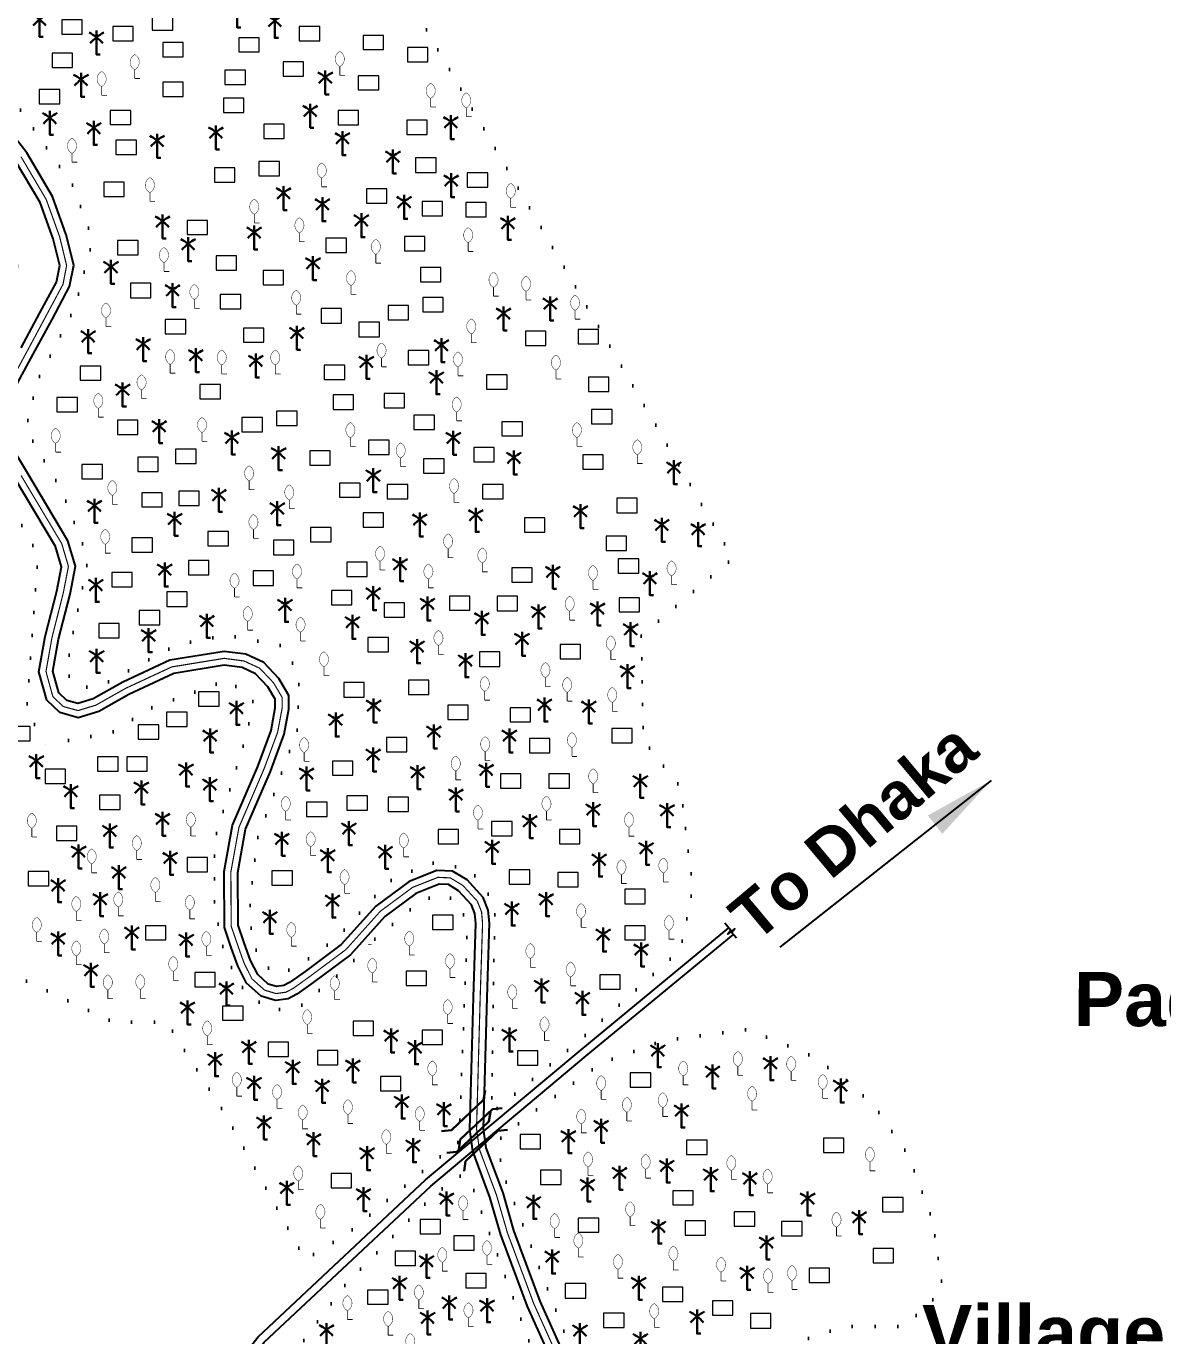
# Model space of a CAD drawing. Header units: millimetres. Extents: x 103 to 27816, y -170541 to -48.
# Drawn here: x 23545 to 24542, y -168730 to -167582 of the extents above; entities that cross this region are included whole.
import ezdxf

# ---------------------------------------------------------------- set-up
doc = ezdxf.new("R2010")
doc.units = ezdxf.units.MM
doc.header["$MEASUREMENT"] = 0
doc.linetypes.add('CENTERX2', pattern=[4, 2.5, -0.5, 0.5, -0.5])
doc.linetypes.add('DOT2', pattern=[0.125, 0, -0.125])
for name, color, linetype, lineweight in [('Bridge or Culvert', 7, 'Continuous', 25), ('HOUSE', 144, 'Continuous', 18), ('PUCCA ROAD', 1, 'Continuous', 30)]:
    doc.layers.add(name, color=color, linetype=linetype, lineweight=lineweight)
for name, color, linetype in [('Home Stead', 151, 'Continuous'), ('Khal', 4, 'Continuous'), ('TEXT', 5, 'Continuous'), ('Trees', 77, 'Continuous')]:
    doc.layers.add(name, color=color, linetype=linetype)
doc.styles.get("Standard").update_dxf_attribs({"font": 'arial.ttf'})
doc.styles.add('sum', font='arialbd.ttf')
doc.dimstyles.get("Standard").update_dxf_attribs({"dimtxt": 0.18, "dimasz": 0.18, "dimexe": 0.18, "dimexo": 0.0625, "dimgap": 0.09, "dimtad": 0, "dimtih": 1, "dimtoh": 1, "dimdec": 4, "dimzin": 0, "dimdsep": 46, "dimtxsty": 'Standard', "dimblk": 'DATUMBLANK', "dimcen": 0.09, "dimadec": 0, "dimazin": 0, "dimtfac": 1, "dimtdec": 4, "dimtofl": 0, "dimtmove": 0, "dimatfit": 3, "dimfxl": 1, "dimtolj": 1, "dimtzin": 0, "dimarcsym": 0})

# ---------------------------------------------------------------- blocks, each defined once
blk = doc.blocks.new('A$C7FEE66E4')
at = {"layer": 'Trees', "linetype": 'Continuous', "const_width": 0.000142}
blk.add_lwpolyline([(0, 0.00001, 0.606435), (0, 0.00493, 0.606435)], format="xyb", close=True, dxfattribs=at)
at = {"layer": 'Trees', "linetype": 'Continuous', "const_width": 0.000252}
for points in [[(0, 0.00001), (0, -0.00287)], [(0, -0.00287), (0.00172, -0.00287)]]:
    blk.add_lwpolyline(points, dxfattribs=at)
blk = doc.blocks.new('A$C01DB3217')
at = {"layer": 'Trees', "color": 1, "lineweight": 30}
blk.add_lwpolyline([(0, 0.0028), (0, -0.00714), (0.00154, -0.00714)], dxfattribs=at)
for centre, start, end in [((-0.01201, -0.01535), 41.2491, 62.6782), ((0.01201, -0.01535), 117.3218, 138.7509)]:
    blk.add_arc(centre, 0.01949, start, end, dxfattribs=at)
blk = doc.blocks.new('_DatumBlank')
at = {"color": 0, "linetype": 'ByBlock', "lineweight": -2}
for p, q in [((0, 0.577), (-1, 0)), ((0, -0.577), (0, 0.577)), ((-1, 0), (0, -0.577))]:
    blk.add_line(p, q, dxfattribs=at)
blk = doc.blocks.new('A$C3B865840')
at = {"layer": 'Bridge or Culvert', "color": 7, "linetype": 'Continuous', "lineweight": 30}
for points in [[(0, 43.6), (13.8, 33.1), (91.3, 33.3), (105, 44.2)], [(0.2, 0), (13.9, 10.6), (91.4, 10.9), (105.2, 0.2)]]:
    blk.add_lwpolyline(points, dxfattribs=at)

msp = doc.modelspace()

# ---------------------------------------------------------------- linework, layer by layer
at = {"layer": 'Home Stead', "color": 7, "linetype": 'DOT2', "lineweight": 50, "ltscale": 159.474072, "flags": 128}
msp.add_lwpolyline([(23684.8, -167221.7), (24164.8, -168049), (24151.4, -168059.7), (24084.3, -168116.9), (24086.1, -168208.5), (24118.7, -168249.5), (24129.6, -168338.4), (24118.5, -168392.2), (24030.1, -168471.7), (23953, -168535.3), (23956, -168351.5), (23934, -168321.1), (23899.8, -168315.8), (23862.5, -168332.4), (23817.3, -168381.9), (23785.3, -168405.2), (23767.7, -168413.5), (23752.7, -168405.5), (23743.1, -168384.9), (23741.1, -168349.7), (23748.1, -168293.8), (23782.6, -168200.3), (23784.4, -168152), (23770.7, -168125.8), (23720.6, -168116.2), (23677, -168124.6), (23610, -168160.9), (23591.3, -168162.1), (23579.8, -168148.9), (23585.4, -168118.7), (23599.4, -168049.3), (23576.8, -167990.5), (23544.7, -167935.9), (23554.7, -167893.4), (23588, -167828.7), (23603.3, -167769.7), (23586.4, -167722.6), (23510.3, -167612.8), (23493.3, -167527.7), (23471.8, -167451.3), (23467.3, -167375.9), (23484.6, -167349), (23605.3, -167269.8)], close=True, dxfattribs=at)
for points in [[(23850.8, -168382.6), (23892.8, -168347.9), (23912.1, -168343.6), (23927.2, -168353.7), (23931.5, -168382.6), (23924.5, -168559.9), (23826.7, -168640.8), (23789.6, -168663.6), (23751.3, -168594.1), (23719.4, -168536.1), (23688.8, -168487.9), (23668.3, -168455.6), (23622.1, -168455.6), (23571.1, -168431.7), (23529.4, -168412.2), (23479.2, -168381.4), (23449.5, -168381.9), (23300.1, -168368.4), (23270, -168313.4), (23270, -168274.1), (23328.9, -168087), (23322.1, -167953.3), (23266.1, -167841.5), (23210.2, -167687), (23170.5, -167574.2), (23209.4, -167523.5), (23307.4, -167468.5), (23356.2, -167428.7), (23382.3, -167437.2), (23414.6, -167484.8), (23440.4, -167549.3), (23440.4, -167620.5), (23481.9, -167680.3), (23515.8, -167718.6), (23539.4, -167799.2), (23517.3, -167859.7), (23504.9, -167935.8), (23521.3, -167983), (23555.4, -168046.1), (23549.5, -168125.6), (23545.3, -168182.7), (23562.4, -168211.8), (23619.5, -168202), (23654, -168180.3), (23689, -168167.5), (23722.3, -168155.3), (23743.8, -168173.9), (23739.3, -168200.5), (23710.2, -168296), (23710.2, -168353.6), (23718.9, -168397), (23738.7, -168431.7), (23761.4, -168445.4), (23785.6, -168441.4), (23824.6, -168409.2), (23850.8, -168382.6)], [(24587.7, -168980.5), (24556, -169054.6), (24541.7, -169101), (24541.7, -169122.9), (24528.3, -169127.8), (24479.2, -169134.9), (24450.9, -169129.8), (24416.4, -169092.4), (24398.9, -169069.4), (24384.8, -169061.1), (24364.2, -169056.4), (24327.2, -169074.9), (24303.3, -169094.3), (24280.5, -169112.9), (24261.1, -169116.6), (24237.5, -169107.3), (24174.8, -169057.4), (24135.3, -169020.5), (24052.2, -168982), (24029.5, -168954.8), (24040.8, -168860.9), (24040.8, -168800.6), (24018.2, -168730.9), (23961.4, -168583.7), (23959.9, -168558), (23987.6, -168535.9), (24049.5, -168491.2), (24103.4, -168471.8), (24177.4, -168461.8), (24230, -168483.1), (24269.5, -168510), (24291.5, -168533.2), (24317.8, -168570.8), (24339.8, -168629.1), (24348.6, -168690.3), (24315.5, -168722.4), (24261.4, -168722.4), (24199.2, -168743.4), (24183.2, -168774.5), (24195.2, -168810.6), (24212.3, -168861.7), (24227.3, -168873.7), (24311.5, -168877.7), (24361.7, -168865.7), (24404.8, -168875.7), (24411.8, -168926.8), (24417.3, -168979.7), (24434.9, -168993.7), (24462.3, -168993.7), (24491.8, -168976.9), (24534, -168966.3), (24573.4, -168963.5), (24587.7, -168980.5)], [(24100.3, -169063.3), (24046.4, -169121.5), (23966.9, -169103), (23929.8, -169062.4), (23900.7, -168983), (23844.2, -168917.7), (23815.9, -168872.7), (23797.3, -168780), (23788.5, -168734.1), (23825.3, -168685), (23898.3, -168611.3), (23923.6, -168590), (23933.3, -168591.8), (23954, -168648), (24003.3, -168783), (24010.7, -168848.3), (24003.8, -168930.3), (24003.8, -168964), (24018.7, -168989), (24081.1, -169031.8), (24100.3, -169063.3)]]:
    msp.add_lwpolyline(points, dxfattribs=at)
at = {"layer": 'HOUSE'}
for points in [[(23655.6, -167585.8), (23673.5, -167585.8), (23673.5, -167573.3), (23655.6, -167573.3), (23655.6, -167585.8)], [(23576.3, -167589.4), (23594.2, -167589.4), (23594.2, -167576.8), (23576.3, -167576.8), (23576.3, -167589.4)], [(23620.9, -167595), (23638.8, -167595), (23638.8, -167582.5), (23620.9, -167582.5), (23620.9, -167595)], [(23784.5, -167595), (23802.4, -167595), (23802.4, -167582.5), (23784.5, -167582.5), (23784.5, -167595)], [(23664.8, -167609.2), (23682.7, -167609.2), (23682.7, -167596.6), (23664.8, -167596.6), (23664.8, -167609.2)], [(23731.4, -167604.9), (23749.3, -167604.9), (23749.3, -167592.4), (23731.4, -167592.4), (23731.4, -167604.9)], [(23840.4, -167602.8), (23858.4, -167602.8), (23858.4, -167590.3), (23840.4, -167590.3), (23840.4, -167602.8)], [(23567.8, -167618.4), (23585.7, -167618.4), (23585.7, -167605.8), (23567.8, -167605.8), (23567.8, -167618.4)], [(23879.4, -167613.4), (23897.3, -167613.4), (23897.3, -167600.9), (23879.4, -167600.9), (23879.4, -167613.4)], [(23770.3, -167626.2), (23788.3, -167626.2), (23788.3, -167613.6), (23770.3, -167613.6), (23770.3, -167626.2)], [(23719.3, -167633.3), (23737.3, -167633.3), (23737.3, -167620.7), (23719.3, -167620.7), (23719.3, -167633.3)], [(23836.2, -167638.2), (23854.1, -167638.2), (23854.1, -167625.7), (23836.2, -167625.7), (23836.2, -167638.2)], [(23556.4, -167650.2), (23574.4, -167650.2), (23574.4, -167637.7), (23556.4, -167637.7), (23556.4, -167650.2)], [(23664.8, -167643.9), (23682.7, -167643.9), (23682.7, -167631.3), (23664.8, -167631.3), (23664.8, -167643.9)], [(23717.9, -167658), (23735.8, -167658), (23735.8, -167645.5), (23717.9, -167645.5), (23717.9, -167658)], [(23618.8, -167668.6), (23636.7, -167668.6), (23636.7, -167656.1), (23618.8, -167656.1), (23618.8, -167668.6)], [(23818.5, -167668.8), (23836.4, -167668.8), (23836.4, -167656.2), (23818.5, -167656.2), (23818.5, -167668.8)], [(23878.7, -167677.1), (23896.6, -167677.1), (23896.6, -167664.6), (23878.7, -167664.6), (23878.7, -167677.1)], [(23753.4, -167680.8), (23771.3, -167680.8), (23771.3, -167668.3), (23753.4, -167668.3), (23753.4, -167680.8)], [(23623.7, -167694.8), (23641.7, -167694.8), (23641.7, -167682.3), (23623.7, -167682.3), (23623.7, -167694.8)], [(23886.5, -167710.4), (23904.4, -167710.4), (23904.4, -167697.8), (23886.5, -167697.8), (23886.5, -167710.4)], [(23710.2, -167719), (23728.1, -167719), (23728.1, -167706.5), (23710.2, -167706.5), (23710.2, -167719)], [(23749.1, -167713.4), (23767, -167713.4), (23767, -167700.8), (23749.1, -167700.8), (23749.1, -167713.4)], [(23931.8, -167723.3), (23949.8, -167723.3), (23949.8, -167710.7), (23931.8, -167710.7), (23931.8, -167723.3)], [(23613.1, -167731.6), (23631, -167731.6), (23631, -167719.1), (23613.1, -167719.1), (23613.1, -167731.6)], [(23843.3, -167737.4), (23861.2, -167737.4), (23861.2, -167724.9), (23843.3, -167724.9), (23843.3, -167737.4)], [(23892.1, -167748.6), (23910.1, -167748.6), (23910.1, -167736.1), (23892.1, -167736.1), (23892.1, -167748.6)], [(23930.4, -167749.5), (23948.3, -167749.5), (23948.3, -167736.9), (23930.4, -167736.9), (23930.4, -167749.5)], [(23686.1, -167765), (23704, -167765), (23704, -167752.5), (23686.1, -167752.5), (23686.1, -167765)], [(23807.9, -167780.6), (23825.8, -167780.6), (23825.8, -167768.1), (23807.9, -167768.1), (23807.9, -167780.6)], [(23876.6, -167779.2), (23894.5, -167779.2), (23894.5, -167766.7), (23876.6, -167766.7), (23876.6, -167779.2)], [(23625.2, -167782.7), (23643.1, -167782.7), (23643.1, -167770.2), (23625.2, -167770.2), (23625.2, -167782.7)], [(23711.6, -167796.2), (23729.5, -167796.2), (23729.5, -167783.6), (23711.6, -167783.6), (23711.6, -167796.2)], [(23752.7, -167808.9), (23770.6, -167808.9), (23770.6, -167796.4), (23752.7, -167796.4), (23752.7, -167808.9)], [(23890.7, -167806.4), (23908.6, -167806.4), (23908.6, -167793.8), (23890.7, -167793.8), (23890.7, -167806.4)], [(23636.5, -167820.3), (23654.4, -167820.3), (23654.4, -167807.7), (23636.5, -167807.7), (23636.5, -167820.3)], [(23715.1, -167830.2), (23733.1, -167830.2), (23733.1, -167817.6), (23715.1, -167817.6), (23715.1, -167830.2)], [(23892.8, -167832.6), (23910.7, -167832.6), (23910.7, -167820), (23892.8, -167820), (23892.8, -167832.6)], [(23803.6, -167842.5), (23821.5, -167842.5), (23821.5, -167829.9), (23803.6, -167829.9), (23803.6, -167842.5)], [(23862.3, -167839.6), (23880.3, -167839.6), (23880.3, -167827.1), (23862.3, -167827.1), (23862.3, -167839.6)], [(23667, -167852.1), (23684.9, -167852.1), (23684.9, -167839.5), (23667, -167839.5), (23667, -167852.1)], [(23735.6, -167859.4), (23753.5, -167859.4), (23753.5, -167846.9), (23735.6, -167846.9), (23735.6, -167859.4)], [(23836.8, -167854.5), (23854.8, -167854.5), (23854.8, -167841.9), (23836.8, -167841.9), (23836.8, -167854.5)], [(24028.9, -167860.8), (24046.8, -167860.8), (24046.8, -167848.2), (24028.9, -167848.2), (24028.9, -167860.8)], [(23982.9, -167862.2), (24000.8, -167862.2), (24000.8, -167849.6), (23982.9, -167849.6), (23982.9, -167862.2)], [(23880, -167879.3), (23898, -167879.3), (23898, -167866.7), (23880, -167866.7), (23880, -167879.3)], [(23592.5, -167892.7), (23610.4, -167892.7), (23610.4, -167880.2), (23592.5, -167880.2), (23592.5, -167892.7)], [(23806.4, -167892), (23824.3, -167892), (23824.3, -167879.4), (23806.4, -167879.4), (23806.4, -167892)], [(23948.7, -167900.5), (23966.7, -167900.5), (23966.7, -167887.9), (23948.7, -167887.9), (23948.7, -167900.5)], [(24038, -167902.6), (24055.9, -167902.6), (24055.9, -167890.1), (24038, -167890.1), (24038, -167902.6)], [(23697.3, -167909), (23715.3, -167909), (23715.3, -167896.4), (23697.3, -167896.4), (23697.3, -167909)], [(23814.2, -167918.2), (23832.1, -167918.2), (23832.1, -167905.6), (23814.2, -167905.6), (23814.2, -167918.2)], [(23858.8, -167916.8), (23876.7, -167916.8), (23876.7, -167904.2), (23858.8, -167904.2), (23858.8, -167916.8)], [(23572, -167920.3), (23589.9, -167920.3), (23589.9, -167907.8), (23572, -167907.8), (23572, -167920.3)], [(23625.1, -167940.1), (23643, -167940.1), (23643, -167927.6), (23625.1, -167927.6), (23625.1, -167940.1)], [(23734.2, -167938), (23752.1, -167938), (23752.1, -167925.4), (23734.2, -167925.4), (23734.2, -167938)], [(23764.6, -167932.3), (23782.5, -167932.3), (23782.5, -167919.8), (23764.6, -167919.8), (23764.6, -167932.3)], [(23885, -167935.9), (23902.9, -167935.9), (23902.9, -167923.3), (23885, -167923.3), (23885, -167935.9)], [(23962.2, -167941.5), (23980.1, -167941.5), (23980.1, -167929), (23962.2, -167929), (23962.2, -167941.5)], [(24040.8, -167930.9), (24058.7, -167930.9), (24058.7, -167918.4), (24040.8, -167918.4), (24040.8, -167930.9)], [(23845.3, -167957.8), (23863.3, -167957.8), (23863.3, -167945.3), (23845.3, -167945.3), (23845.3, -167957.8)], [(23937.4, -167964.2), (23955.3, -167964.2), (23955.3, -167951.6), (23937.4, -167951.6), (23937.4, -167964.2)], [(23642.8, -167972.7), (23660.7, -167972.7), (23660.7, -167960.1), (23642.8, -167960.1), (23642.8, -167972.7)], [(23676.1, -167965.6), (23694, -167965.6), (23694, -167953.1), (23676.1, -167953.1), (23676.1, -167965.6)], [(23793.6, -167967), (23811.6, -167967), (23811.6, -167954.5), (23793.6, -167954.5), (23793.6, -167967)], [(23893.5, -167974.1), (23911.4, -167974.1), (23911.4, -167961.5), (23893.5, -167961.5), (23893.5, -167974.1)], [(24033, -167970.6), (24050.9, -167970.6), (24050.9, -167958), (24033, -167958), (24033, -167970.6)], [(23593.9, -167979), (23611.9, -167979), (23611.9, -167966.5), (23593.9, -167966.5), (23593.9, -167979)], [(23819.8, -167995.3), (23837.8, -167995.3), (23837.8, -167982.8), (23819.8, -167982.8), (23819.8, -167995.3)], [(23861.6, -167996.7), (23879.6, -167996.7), (23879.6, -167984.2), (23861.6, -167984.2), (23861.6, -167996.7)], [(23945.2, -167996.7), (23963.1, -167996.7), (23963.1, -167984.2), (23945.2, -167984.2), (23945.2, -167996.7)], [(23646.3, -168003.8), (23664.3, -168003.8), (23664.3, -167991.3), (23646.3, -167991.3), (23646.3, -168003.8)], [(23678.9, -168002.4), (23696.8, -168002.4), (23696.8, -167989.9), (23678.9, -167989.9), (23678.9, -168002.4)], [(24062.8, -168008.8), (24080.7, -168008.8), (24080.7, -167996.2), (24062.8, -167996.2), (24062.8, -168008.8)], [(23840.4, -168021.5), (23858.3, -168021.5), (23858.3, -168009), (23840.4, -168009), (23840.4, -168021.5)], [(23982, -168025.8), (23999.9, -168025.8), (23999.9, -168013.2), (23982, -168013.2), (23982, -168025.8)], [(23637.8, -168043.5), (23655.8, -168043.5), (23655.8, -168030.9), (23637.8, -168030.9), (23637.8, -168043.5)], [(23704.4, -168037.8), (23722.3, -168037.8), (23722.3, -168025.2), (23704.4, -168025.2), (23704.4, -168037.8)], [(23761.8, -168045.6), (23779.7, -168045.6), (23779.7, -168033), (23761.8, -168033), (23761.8, -168045.6)], [(23794.3, -168034.3), (23812.3, -168034.3), (23812.3, -168021.7), (23794.3, -168021.7), (23794.3, -168034.3)], [(24053.5, -168042), (24071.5, -168042), (24071.5, -168029.5), (24053.5, -168029.5), (24053.5, -168042)], [(23687.4, -168063.3), (23705.3, -168063.3), (23705.3, -168050.7), (23687.4, -168050.7), (23687.4, -168063.3)], [(23826.2, -168064.7), (23844.1, -168064.7), (23844.1, -168052.1), (23826.2, -168052.1), (23826.2, -168064.7)], [(24064.2, -168061.9), (24082.1, -168061.9), (24082.1, -168049.3), (24064.2, -168049.3), (24064.2, -168061.9)], [(23620.1, -168073.9), (23638.1, -168073.9), (23638.1, -168061.3), (23620.1, -168061.3), (23620.1, -168073.9)], [(23744.1, -168072.5), (23762, -168072.5), (23762, -168059.9), (23744.1, -168059.9), (23744.1, -168072.5)], [(23970.7, -168069.6), (23988.6, -168069.6), (23988.6, -168057.1), (23970.7, -168057.1), (23970.7, -168069.6)], [(23668.3, -168090.9), (23686.2, -168090.9), (23686.2, -168078.3), (23668.3, -168078.3), (23668.3, -168090.9)], [(23812.8, -168089.5), (23830.7, -168089.5), (23830.7, -168076.9), (23812.8, -168076.9), (23812.8, -168089.5)], [(23858.9, -168100.3), (23876.8, -168100.3), (23876.8, -168087.8), (23858.9, -168087.8), (23858.9, -168100.3)], [(23916.2, -168094.4), (23934.1, -168094.4), (23934.1, -168081.9), (23916.2, -168081.9), (23916.2, -168094.4)], [(23958, -168094.7), (23975.9, -168094.7), (23975.9, -168082.1), (23958, -168082.1), (23958, -168094.7)], [(24064.9, -168095.8), (24082.8, -168095.8), (24082.8, -168083.3), (24064.9, -168083.3), (24064.9, -168095.8)], [(23644.2, -168107.1), (23662.1, -168107.1), (23662.1, -168094.6), (23644.2, -168094.6), (23644.2, -168107.1)], [(23608.8, -168118.5), (23626.7, -168118.5), (23626.7, -168105.9), (23608.8, -168105.9), (23608.8, -168118.5)], [(23844.7, -168130.7), (23862.6, -168130.7), (23862.6, -168118.2), (23844.7, -168118.2), (23844.7, -168130.7)], [(24013.2, -168136.9), (24031.1, -168136.9), (24031.1, -168124.3), (24013.2, -168124.3), (24013.2, -168136.9)], [(23942.4, -168143.5), (23960.4, -168143.5), (23960.4, -168130.9), (23942.4, -168130.9), (23942.4, -168143.5)], [(23823.5, -168170.4), (23841.4, -168170.4), (23841.4, -168157.8), (23823.5, -168157.8), (23823.5, -168170.4)], [(23880.1, -168168.3), (23898, -168168.3), (23898, -168155.7), (23880.1, -168155.7), (23880.1, -168168.3)], [(23696.2, -168178.3), (23714.1, -168178.3), (23714.1, -168165.8), (23696.2, -168165.8), (23696.2, -168178.3)], [(23914.8, -168190.2), (23932.7, -168190.2), (23932.7, -168177.6), (23914.8, -168177.6), (23914.8, -168190.2)], [(23969.3, -168192.3), (23987.3, -168192.3), (23987.3, -168179.8), (23969.3, -168179.8), (23969.3, -168192.3)], [(23668.1, -168196.3), (23686.1, -168196.3), (23686.1, -168183.7), (23668.1, -168183.7), (23668.1, -168196.3)], [(23530.6, -168208.7), (23548.6, -168208.7), (23548.6, -168196.1), (23530.6, -168196.1), (23530.6, -168208.7)], [(23643.3, -168207.4), (23661.3, -168207.4), (23661.3, -168194.8), (23643.3, -168194.8), (23643.3, -168207.4)], [(24058.5, -168210.5), (24076.4, -168210.5), (24076.4, -168197.9), (24058.5, -168197.9), (24058.5, -168210.5)], [(23861, -168218.5), (23878.9, -168218.5), (23878.9, -168206), (23861, -168206), (23861, -168218.5)], [(23986.3, -168219.2), (24004.3, -168219.2), (24004.3, -168206.7), (23986.3, -168206.7), (23986.3, -168219.2)], [(23607.7, -168235.4), (23625.7, -168235.4), (23625.7, -168222.9), (23607.7, -168222.9), (23607.7, -168235.4)], [(23633.2, -168235.4), (23651.1, -168235.4), (23651.1, -168222.9), (23633.2, -168222.9), (23633.2, -168235.4)], [(23813.5, -168239), (23831.5, -168239), (23831.5, -168226.5), (23813.5, -168226.5), (23813.5, -168239)], [(23561.7, -168246.2), (23579.6, -168246.2), (23579.6, -168233.7), (23561.7, -168233.7), (23561.7, -168246.2)], [(23960.8, -168250.4), (23978.8, -168250.4), (23978.8, -168237.8), (23960.8, -168237.8), (23960.8, -168250.4)], [(24003.3, -168250.4), (24021.3, -168250.4), (24021.3, -168237.8), (24003.3, -168237.8), (24003.3, -168250.4)], [(23609.4, -168269), (23627.3, -168269), (23627.3, -168256.5), (23609.4, -168256.5), (23609.4, -168269)], [(23790.9, -168275.1), (23808.8, -168275.1), (23808.8, -168262.6), (23790.9, -168262.6), (23790.9, -168275.1)], [(23826.3, -168269.5), (23844.2, -168269.5), (23844.2, -168256.9), (23826.3, -168256.9), (23826.3, -168269.5)], [(23862.4, -168270.9), (23880.3, -168270.9), (23880.3, -168258.3), (23862.4, -168258.3), (23862.4, -168270.9)], [(23571.5, -168296.1), (23589.4, -168296.1), (23589.4, -168283.6), (23571.5, -168283.6), (23571.5, -168296.1)], [(23953.1, -168292.1), (23971, -168292.1), (23971, -168279.6), (23953.1, -168279.6), (23953.1, -168292.1)], [(23906.3, -168299.2), (23924.2, -168299.2), (23924.2, -168286.6), (23906.3, -168286.6), (23906.3, -168299.2)], [(24012.5, -168299.2), (24030.5, -168299.2), (24030.5, -168286.6), (24012.5, -168286.6), (24012.5, -168299.2)], [(23686.1, -168323.7), (23704, -168323.7), (23704, -168311.1), (23686.1, -168311.1), (23686.1, -168323.7)], [(23546.8, -168336), (23564.8, -168336), (23564.8, -168323.4), (23546.8, -168323.4), (23546.8, -168336)], [(23760.4, -168335.3), (23778.4, -168335.3), (23778.4, -168322.7), (23760.4, -168322.7), (23760.4, -168335.3)], [(23968.6, -168334.6), (23986.6, -168334.6), (23986.6, -168322), (23968.6, -168322), (23968.6, -168334.6)], [(24011.1, -168336.7), (24029.1, -168336.7), (24029.1, -168324.1), (24011.1, -168324.1), (24011.1, -168336.7)], [(24069.9, -168351.6), (24087.8, -168351.6), (24087.8, -168339), (24069.9, -168339), (24069.9, -168351.6)], [(23901.4, -168374.1), (23919.3, -168374.1), (23919.3, -168361.6), (23901.4, -168361.6), (23901.4, -168374.1)], [(23649.6, -168383.4), (23667.5, -168383.4), (23667.5, -168370.9), (23649.6, -168370.9), (23649.6, -168383.4)], [(24069.9, -168383.4), (24087.8, -168383.4), (24087.8, -168370.9), (24069.9, -168370.9), (24069.9, -168383.4)], [(23878.1, -168423.3), (23896.1, -168423.3), (23896.1, -168410.7), (23878.1, -168410.7), (23878.1, -168423.3)], [(23692.8, -168424.6), (23710.7, -168424.6), (23710.7, -168412), (23692.8, -168412), (23692.8, -168424.6)], [(24048, -168426.6), (24065.9, -168426.6), (24065.9, -168414), (24048, -168414), (24048, -168426.6)], [(23717.3, -168453.8), (23735.3, -168453.8), (23735.3, -168441.3), (23717.3, -168441.3), (23717.3, -168453.8)], [(23831.6, -168467.1), (23849.6, -168467.1), (23849.6, -168454.5), (23831.6, -168454.5), (23831.6, -168467.1)], [(23892.1, -168475.1), (23910, -168475.1), (23910, -168462.5), (23892.1, -168462.5), (23892.1, -168475.1)], [(23757.2, -168485.7), (23775.1, -168485.7), (23775.1, -168473.1), (23757.2, -168473.1), (23757.2, -168485.7)], [(23800.4, -168493), (23818.3, -168493), (23818.3, -168480.4), (23800.4, -168480.4), (23800.4, -168493)], [(23975.7, -168493.1), (23993.6, -168493.1), (23993.6, -168480.5), (23975.7, -168480.5), (23975.7, -168493.1)], [(23855.6, -168515.6), (23873.5, -168515.6), (23873.5, -168503), (23855.6, -168503), (23855.6, -168515.6)], [(24074.7, -168512.5), (24092.6, -168512.5), (24092.6, -168500), (24074.7, -168500), (24074.7, -168512.5)], [(23978.1, -168566.5), (23996, -168566.5), (23996, -168554), (23978.1, -168554), (23978.1, -168566.5)], [(24124.1, -168571.5), (24142.1, -168571.5), (24142.1, -168558.9), (24124.1, -168558.9), (24124.1, -168571.5)], [(24244, -168569.8), (24261.9, -168569.8), (24261.9, -168557.2), (24244, -168557.2), (24244, -168569.8)], [(23812.4, -168600.6), (23830.3, -168600.6), (23830.3, -168588), (23812.4, -168588), (23812.4, -168600.6)], [(23996.1, -168597.7), (24014, -168597.7), (24014, -168585.2), (23996.1, -168585.2), (23996.1, -168597.7)], [(24111.9, -168615.7), (24129.8, -168615.7), (24129.8, -168603.2), (24111.9, -168603.2), (24111.9, -168615.7)], [(24295.9, -168621.7), (24313.9, -168621.7), (24313.9, -168609.1), (24295.9, -168609.1), (24295.9, -168621.7)], [(23890.5, -168641), (23908.4, -168641), (23908.4, -168628.5), (23890.5, -168628.5), (23890.5, -168641)], [(24029.1, -168639.7), (24047, -168639.7), (24047, -168627.2), (24029.1, -168627.2), (24029.1, -168639.7)], [(24122.7, -168642.1), (24140.6, -168642.1), (24140.6, -168629.6), (24122.7, -168629.6), (24122.7, -168642.1)], [(24165.9, -168634.3), (24183.9, -168634.3), (24183.9, -168621.8), (24165.9, -168621.8), (24165.9, -168634.3)], [(24207.3, -168642.7), (24225.3, -168642.7), (24225.3, -168630.2), (24207.3, -168630.2), (24207.3, -168642.7)], [(23919.9, -168655.3), (23937.8, -168655.3), (23937.8, -168642.8), (23919.9, -168642.8), (23919.9, -168655.3)], [(23868.6, -168668.9), (23886.5, -168668.9), (23886.5, -168656.3), (23868.6, -168656.3), (23868.6, -168668.9)], [(24287.6, -168666.5), (24305.5, -168666.5), (24305.5, -168653.9), (24287.6, -168653.9), (24287.6, -168666.5)], [(23930.4, -168688.5), (23948.4, -168688.5), (23948.4, -168675.9), (23930.4, -168675.9), (23930.4, -168688.5)], [(24231.6, -168683.6), (24249.5, -168683.6), (24249.5, -168671), (24231.6, -168671), (24231.6, -168683.6)], [(24017.7, -168697.3), (24035.6, -168697.3), (24035.6, -168684.7), (24017.7, -168684.7), (24017.7, -168697.3)], [(23844.4, -168702.8), (23862.4, -168702.8), (23862.4, -168690.3), (23844.4, -168690.3), (23844.4, -168702.8)], [(24102.9, -168700.3), (24120.8, -168700.3), (24120.8, -168687.7), (24102.9, -168687.7), (24102.9, -168700.3)], [(24051.3, -168723.1), (24069.2, -168723.1), (24069.2, -168710.5), (24051.3, -168710.5), (24051.3, -168723.1)], [(24146.7, -168712.3), (24164.7, -168712.3), (24164.7, -168699.7), (24146.7, -168699.7), (24146.7, -168712.3)], [(24180, -168723.6), (24198, -168723.6), (24198, -168711), (24180, -168711), (24180, -168723.6)]]:
    msp.add_lwpolyline(points, dxfattribs=at)
at = {"layer": 'Khal', "color": 3, "linetype": 'Continuous'}
for points in [[(23533.7, -167902.3), (23551.3, -167869.9), (23567.7, -167839.3), (23583, -167810.6), (23586.7, -167791.9), (23580.1, -167765.2), (23568.1, -167731.7), (23545.5, -167693.3), (23530.7, -167674)], [(23540.7, -167864.2), (23557.1, -167833.6), (23571.5, -167806.6), (23574.4, -167792.2), (23568.6, -167768.6), (23557.2, -167736.8), (23535.5, -167700)], [(24023.8, -168762.7), (23995.7, -168700), (23972.6, -168638), (23963.1, -168605.2), (23948.3, -168565.5), (23945.9, -168548.7), (23949.1, -168433.7), (23951.2, -168368.6), (23950.2, -168357.4), (23945.8, -168346.2), (23931.6, -168330.8), (23918.7, -168323), (23905.1, -168322.5), (23880.9, -168332), (23851.5, -168353.7), (23821.3, -168387.4), (23789.7, -168411), (23775.9, -168420.7), (23770.9, -168423.4), (23764.6, -168424.2), (23757.1, -168422), (23748, -168413.8), (23741.7, -168401.3), (23736.2, -168386), (23730.8, -168370.4), (23730.5, -168324.3), (23737.4, -168286.3), (23759.2, -168235.6), (23771.3, -168202.9), (23775.4, -168181.1), (23775.4, -168169), (23766.7, -168154.2), (23753.3, -168140.1), (23737.7, -168132.9), (23718.5, -168130.4), (23670.9, -168138.2), (23629.7, -168157.4), (23603.8, -168172), (23590.4, -168176.1), (23580.6, -168173.4), (23573.8, -168166.8), (23568.5, -168147.7), (23573.4, -168119.8), (23583.5, -168080.3), (23588.2, -168055.6), (23581.7, -168033.4), (23545.7, -167973.1), (23532.5, -167951)], [(24012.7, -168767.1), (23984.5, -168704.6), (23961.2, -168641.8), (23951.7, -168608.9), (23936.6, -168568.5), (23933.9, -168549.4), (23937.1, -168433.4), (23939.2, -168368.9), (23938.4, -168360.2), (23935.5, -168352.7), (23924, -168340.2), (23915.2, -168334.9), (23907.2, -168334.6), (23886.8, -168342.6), (23859.6, -168362.7), (23829.5, -168396.3), (23796.8, -168420.7), (23782.2, -168431), (23774.6, -168435), (23763.6, -168436.5), (23751.1, -168432.8), (23738.3, -168421.3), (23730.6, -168406), (23724.8, -168390), (23718.9, -168372.4), (23718.5, -168323.3), (23725.8, -168282.8), (23748.1, -168231.2), (23759.7, -168199.7), (23763.4, -168180), (23763.4, -168172.3), (23757, -168161.5), (23746.2, -168150.1), (23734.3, -168144.6), (23718.7, -168142.5), (23674.4, -168149.8), (23635.1, -168168.1), (23608.6, -168183), (23590.6, -168188.6), (23574.5, -168184.1), (23563.1, -168173.2), (23556.2, -168148.2), (23561.7, -168117.3), (23571.8, -168077.7), (23575.9, -168056.2), (23570.6, -168038.3), (23535.4, -167979.2)]]:
    msp.add_lwpolyline(points, dxfattribs=at)
at = {"layer": 'Khal', "color": 7, "linetype": 'CENTERX2', "lineweight": 30, "ltscale": 5, "const_width": 1.01}
for points in [[(23528.3, -167899.7), (23546, -167867), (23562.4, -167836.4), (23577.3, -167808.6), (23580.5, -167792.1), (23574.4, -167766.9), (23562.6, -167734.2), (23540.5, -167696.7)], [(24018.3, -168764.9), (23990.1, -168702.3), (23966.9, -168639.9), (23957.4, -168607.1), (23942.4, -168567), (23939.9, -168549.1), (23943.1, -168433.5), (23945.2, -168368.8), (23944.3, -168358.8), (23940.6, -168349.4), (23927.8, -168335.5), (23917, -168329), (23906.1, -168328.5), (23883.8, -168337.3), (23855.6, -168358.2), (23825.4, -168391.8), (23793.2, -168415.8), (23779.1, -168425.9), (23772.8, -168429.2), (23764.1, -168430.4), (23754.1, -168427.4), (23743.1, -168417.6), (23736.1, -168403.7), (23730.5, -168388), (23724.8, -168371.4), (23724.5, -168323.8), (23731.6, -168284.6), (23753.6, -168233.4), (23765.5, -168201.3), (23769.4, -168180.5), (23769.4, -168170.7), (23761.9, -168157.9), (23749.7, -168145.1), (23736, -168138.8), (23718.6, -168136.5), (23672.7, -168144), (23632.4, -168162.7), (23606.2, -168177.5), (23590.5, -168182.3), (23577.5, -168178.7), (23568.4, -168170), (23562.4, -168148), (23567.6, -168118.6), (23577.6, -168079), (23582.1, -168055.9), (23576.2, -168035.9), (23540.5, -167976.1)]]:
    msp.add_lwpolyline(points, dxfattribs=at)
at = {"layer": 'PUCCA ROAD', "lineweight": 25}
for points in [[(23541.2, -169037.8), (23583.2, -168939.4), (23748.5, -168731.4), (23895.2, -168593.8), (24031.6, -168479.6), (24161.2, -168372.8)], [(24157.7, -168368.4), (24162.9, -168374.9), (24160.3, -168378.3), (24166.4, -168373.5), (24163.7, -168376.9), (24167.7, -168381.4)], [(23547.5, -169041), (23589.3, -168943), (23753.6, -168736.1), (23899.8, -168599.1), (24036, -168485), (24165.2, -168378.6)]]:
    msp.add_lwpolyline(points, dxfattribs=at)

# ---------------------------------------------------------------- block references
at = {"layer": 'Khal', "lineweight": 25, "ltscale": 0.1, "xscale": 0.5000000000112466, "yscale": 0.500000000003638, "zscale": 0.5, "rotation": 223.0757861291216}
for p in [(23947.6, -168515), (23952.2, -168534)]:
    msp.add_blockref('A$C3B865840', p, dxfattribs=at)
at = {"layer": 'Trees', "ltscale": 0.1, "xscale": 2116.853959373475, "yscale": 2116.853959373471, "zscale": 2116.853959373464}
for p in [(23729.9, -167568.2), (23556.8, -167576.4), (23763, -167577.4), (23606.7, -167592), (23593.1, -167629), (23807.3, -167627), (23794.1, -167656.2), (23565.8, -167662.5), (23604.3, -167671.3), (23917.3, -167666.1), (23659.8, -167682.5), (23711.4, -167675.2), (23822.3, -167680.1), (23866.6, -167696.3), (23917.7, -167717.2), (23770.7, -167728.4), (23804.8, -167738.1), (23876.4, -167736.1), (23664.6, -167753.2), (23744.9, -167762.9), (23838.9, -167752.2), (23967.4, -167754.6), (23687, -167773.1), (23619.4, -167793.1), (23796.5, -167789.7), (23673.4, -167813.5), (24004.5, -167825.2), (23963.6, -167833.9), (23599.4, -167853.9), (23782.4, -167850.9), (23647.6, -167860.7), (23909.1, -167861.7), (23693.8, -167870.4), (23746.4, -167875.3), (23843.3, -167876.2), (23629.6, -167900.6), (23904.7, -167889.9), (23661.7, -167932.7), (23725.4, -167942.8), (23919.5, -167942.9), (23766.4, -167956.3), (23972.6, -167960.3), (24112.9, -167968.8), (23849.4, -167975.8), (23714, -167993), (23604.9, -168002.5), (23675.2, -168013.9), (23765.2, -168004.7), (23890.1, -168014.5), (23939.2, -168010.6), (24031, -168007.2), (24102.3, -168019.2), (24134.2, -168022.9), (23666.5, -168058.4), (23872.8, -168053.7), (24006.8, -168060.3), (23606.1, -168071.9), (24091.9, -168066), (23849.3, -168079.2), (23772, -168089.4), (23896.9, -168088.3), (23994.2, -168095.3), (24046, -168092.5), (23703.5, -168103.4), (23831.1, -168104.4), (23944.5, -168100.9), (23652.4, -168116), (23979.8, -168119.1), (24075, -168110.7), (23887.8, -168125.7), (23606.8, -168134.2), (23930.2, -168138), (24072.2, -168147.4), (23999.4, -168176.8), (23729.4, -168179.8), (23849.7, -168177.6), (24038.3, -168178.5), (23816.4, -168189.9), (23706.3, -168203.9), (23902.5, -168200.4), (23968.7, -168203.9), (23849.3, -168220.6), (23553.9, -168226.3), (23685.2, -168233.6), (23948.4, -168233.9), (23790.9, -168237.1), (23888.2, -168236), (24083.5, -168243.8), (23584.1, -168252.6), (23646, -168249.4), (23706.1, -168246.7), (23921.8, -168255.6), (24042.2, -168268.6), (23664.6, -168276.9), (23986.5, -168279), (24106.9, -168269.3), (23618.3, -168287.3), (23828, -168285.3), (23769.2, -168294.4), (23953.6, -168301.5), (24088.7, -168302.5), (23591, -168305.5), (23671.2, -168311.1), (23809.4, -168308.8), (23859.8, -168306), (24047.4, -168312.7), (23626.3, -168323.8), (23573.1, -168335.2), (23610, -168347.3), (23813.6, -168348.6), (24000.9, -168347.3), (23970.8, -168355.7), (23758.7, -168363), (23573.1, -168381.8), (23637.7, -168376.7), (23685.4, -168382.9), (24050.9, -168378.4), (24084.2, -168391.4), (23601.8, -168409.5), (23720.6, -168425.7), (23997, -168423.2), (24032.7, -168434), (23686.4, -168442.3), (23865, -168466.9), (23968.7, -168466.2), (23740.3, -168476.9), (23886, -168477.3), (24098.8, -168479.9), (23710.6, -168487.8), (23778.7, -168494.5), (23831.5, -168493.1), (24197.6, -168491.2), (23744.8, -168508.3), (24146.8, -168498.5), (23804.6, -168511.1), (24259.2, -168510.8), (23874.3, -168524.9), (23911.3, -168531.4), (24119.6, -168532.7), (23753.5, -168543.2), (24020.4, -168555.1), (24049.2, -168546), (23797, -168557.7), (23884.3, -168563.2), (23843.9, -168570.1), (24065.3, -168587.3), (24106.7, -168581), (24145.2, -168588.6), (23773.5, -168600.4), (24037.2, -168597.7), (24179.6, -168592.1), (23840.8, -168606), (23913.5, -168609.7), (23989.8, -168612.9), (24230.2, -168609.7), (24099.4, -168634.5), (24275.4, -168626.2), (24194.2, -168648.3), (23896.1, -168664.6), (24006.2, -168660.7), (24177.1, -168674.9), (23872.4, -168683.9), (24082.1, -168683.7), (23916, -168701.1), (23949.1, -168703.5), (23897, -168714.3), (24133.2, -168713.4), (23808.4, -168725.2), (24030.6, -168725.4), (24083.6, -168733)]:
    msp.add_blockref('A$C01DB3217', p, dxfattribs=at)
at = {"layer": 'Trees', "linetype": 'DOT2', "ltscale": 0.2, "xscale": 2684.416169053271, "yscale": 2684.416169053275, "zscale": 2684.41616905327}
for p in [(23640.2, -167620.4), (23820, -167617.7), (23611.2, -167635.2), (23899.7, -167645.5), (23930.9, -167653.9), (23585.2, -167693.8), (23804.2, -167715.4), (23653.5, -167728.2), (23969.9, -167733.3), (23745, -167747.2), (23784.6, -167763.4), (23851.6, -167782.3), (23932.6, -167772.1), (23665.8, -167789.6), (23829.8, -167809.7), (23954.8, -167811.3), (23983.3, -167814.7), (23692.5, -167821.9), (23781.8, -167827), (23615, -167838.1), (24026.3, -167831.4), (23935.3, -167852.1), (23856.6, -167873.2), (23671.3, -167878.8), (23716.5, -167879.4), (23763.4, -167879.4), (23923.6, -167881.1), (24009.5, -167883.8), (23646.2, -167901.1), (23608.3, -167917.3), (23922.5, -167920.6), (23699.2, -167938.5), (23829.3, -167943), (24027.9, -167943), (23570.9, -167948), (23873.4, -167960.8), (24080.9, -167958), (23740.5, -167980.9), (23620.6, -167993.7), (23775.7, -167997.6), (23920.2, -167992), (23744.3, -168023.6), (23614.4, -168036.6), (23915, -168040.5), (23855.3, -168051.4), (23945, -168052.9), (23782.5, -168067), (23897.7, -168067), (24042, -168068.2), (24110.9, -168064.2), (23727.7, -168075.1), (24021.6, -168095.3), (23739.3, -168104.1), (23785.6, -168113.6), (23906.5, -168125.3), (24057.6, -168129.9), (23806.1, -168144), (24000.3, -168153.4), (23947.1, -168165.5), (24019.4, -168166.3), (24058.9, -168175.2), (23947.5, -168218.4), (24023.5, -168214.8), (23788.8, -168219.1), (23921.7, -168235.3), (24042.2, -168246.6), (23772.6, -168270.6), (24001.2, -168270.6), (23550, -168285.4), (23689.4, -168284.5), (23941.1, -168278.4), (24073.6, -168284.7), (23642, -168305.1), (23794.5, -168301.7), (23876.1, -168302.8), (23602.5, -168316.8), (24067, -168326.2), (24103.7, -168324.8), (23658.3, -168341.8), (23824.2, -168334.9), (23625.8, -168354.5), (23589, -168358.4), (23688.5, -168357.2), (24031.6, -168364.7), (23554.3, -168376.8), (24108.6, -168375), (23613.5, -168386.9), (23703, -168389.1), (23777.5, -168381.1), (23880.9, -168388.8), (23589, -168397.4), (23987.1, -168399.7), (23674, -168411), (23848.5, -168412.5), (23916.6, -168408.6), (24022.4, -168415.9), (23616.6, -168427.2), (23645.1, -168426.8), (23815.6, -168428), (23971.2, -168435.7), (23791.5, -168457.6), (23914.6, -168448.9), (23703.8, -168467.5), (23999.5, -168463.9), (23901.1, -168502.7), (24121.1, -168502.7), (24169, -168494.4), (24215.8, -168498.7), (23729.7, -168512.6), (24049.2, -168515.5), (24243.4, -168514.5), (23765, -168523.3), (24181.5, -168524.8), (23827.1, -168536.6), (24071.7, -168534.5), (24103.2, -168530.5), (23787.5, -168541.3), (23890.1, -168542.5), (24031.7, -168544.8), (23860.8, -168562.7), (24037.7, -168582.4), (24088.2, -168584.5), (24163.3, -168585.6), (24284.8, -168578.1), (23783.6, -168594.7), (24195.1, -168597.4), (23803, -168628.3), (23928.1, -168620.8), (24074.6, -168626.1), (24008.4, -168636.5), (24255.5, -168635.3), (24029.2, -168653.6), (23909.9, -168666.1), (23949.1, -168660.1), (24112.5, -168665), (24063.9, -168672.2), (24154.3, -168674.7), (24195.5, -168684.7), (24216.5, -168682.1), (23889.3, -168698.9), (23826.7, -168708.4), (23862.4, -168722.2), (23932.8, -168714.7), (24095.7, -168715.4), (23881.8, -168741.6)]:
    msp.add_blockref('A$C7FEE66E4', p, dxfattribs=at)

# ---------------------------------------------------------------- texts
at = {"layer": 'TEXT', "color": 7, "style": 'sum'}
msp.add_text('Village: Borshi', height=47.386, rotation=359.7933, dxfattribs=at).set_placement((24330.3, -168750.8))
at = {"layer": 'TEXT', "color": 7, "attachment_point": 1, "style": 'sum'}
for s, insert, char_height, width, rotation in [('To Dhaka ', (24157.8, -168355.2), 41.07, 795.064, 39.9068), ('Paddy land ', (24463.6, -168411.4), 47.386, 917.271, 359.7933)]:
    msp.add_mtext(s, dxfattribs=dict(at, insert=insert, char_height=char_height, width=width, rotation=rotation))

# ---------------------------------------------------------------- leaders
at = {"layer": 'TEXT', "color": 7}
msp.add_leader([(24391, -168243.6), (24205.7, -168389.7)], dimstyle='Standard', override={"dimscale": 0.5, "dimasz": 125, "dimgap": 0.09, "dimtad": 0}, dxfattribs=at)

doc.saveas('drawing.dxf')
